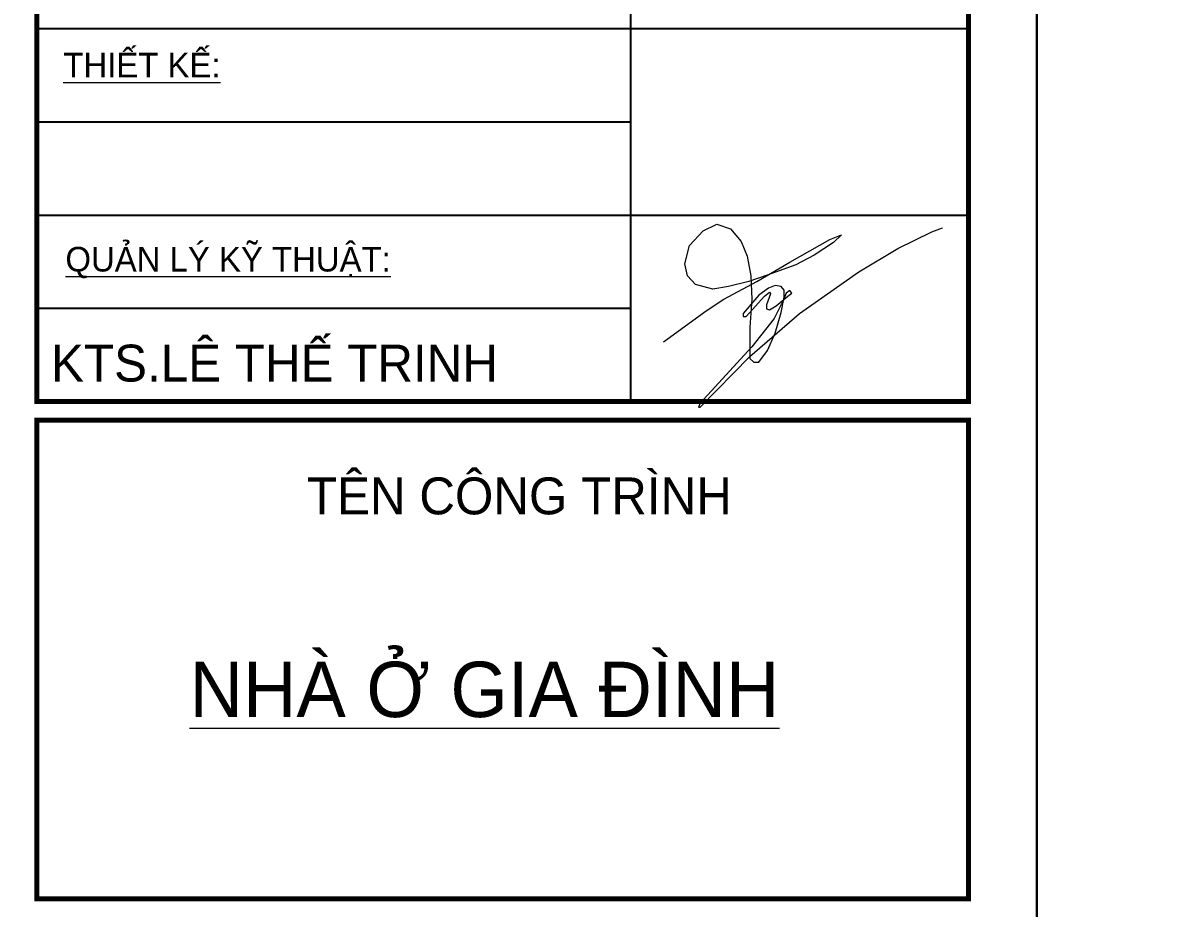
# Model space of a CAD drawing. Header units: inches. Extents: x 274208 to 641690, y -81912 to 129129.
# Drawn here: x 466400 to 469454, y 66245 to 68620 of the extents above; entities that cross this region are included whole.
import ezdxf
from ezdxf.enums import TextEntityAlignment as Align

# ---------------------------------------------------------------- set-up
doc = ezdxf.new("R2010")
doc.units = ezdxf.units.IN
doc.header["$MEASUREMENT"] = 0
for name, color, linetype, lineweight in [('05.Text', 253, 'Continuous', 18), ('11.Khung bo', 32, 'Continuous', 50), ('12.Khung', 36, 'Continuous', 25)]:
    doc.layers.add(name, color=color, linetype=linetype, lineweight=lineweight)
doc.layers.add('Tpl_Bound', color=1, linetype='Continuous', plot=False)
doc.styles.add('VnAvantH', font='')
doc.styles.get('VnAvantH').set_extended_font_data('.VnAvantH')

# ---------------------------------------------------------------- blocks, each defined once
blk = doc.blocks.new('100')
at = {"layer": '05.Text', "color": 1}
blk.add_lwpolyline([(1899574.6, -937551.4), (1899804.3, -937384.3), (1899898.3, -937321.6), (1900075.9, -937227.6), (1900253.4, -937123.2), (1900467.5, -937003.1), (1900530.1, -936977), (1900488.4, -937018.8), (1900383.9, -937086.6), (1900284.7, -937138.9), (1900132.2, -937194.5), (1900034.1, -937227.6), (1899924.4, -937253.7), (1899840.9, -937269.4), (1899746.9, -937243.3), (1899705.1, -937196.3), (1899689.5, -937133.6), (1899715.6, -937034.4), (1899788.7, -936956.1), (1899861.8, -936919.6), (1899934.9, -936945.7), (1899992.3, -937013.5), (1900023.6, -937091.9), (1900044.5, -937196.3), (1900049.8, -937321.6), (1900039.3, -937473), (1900039.3, -937577.5), (1900039.3, -937640.1), (1900060.2, -937661), (1900086.3, -937661), (1900133.3, -937598.4), (1900175.1, -937504.4), (1900206.4, -937394.7), (1900222.1, -937311.2), (1900222.1, -937274.6), (1900206.4, -937253.7), (1900175.1, -937248.5), (1900138.5, -937264.2), (1900086.3, -937300.7), (1900002.8, -937399.9), (1900002.8, -937415.6), (1900018.4, -937415.6), (1900117.6, -937305.9), (1900143.7, -937285.1), (1900150.4, -937293.3), (1900128.1, -937352.9), (1900128.1, -937373.8), (1900143.7, -937379.1), (1900180.3, -937358.2), (1900243, -937305.9), (1900263.8, -937290.3), (1900253.2, -937276.1), (1900234, -937290.5), (1900219.4, -937325.6), (1900169.8, -937426), (1900049.8, -937577.5), (1899773, -937880.3), (1899762.6, -937901.2), (1899773, -937901.2), (1900039.3, -937629.7), (1900305.6, -937399.9), (1900624.1, -937175.4), (1900833, -937050.1), (1901015.7, -936961.3), (1901073.2, -936940.4), (1901073.2, -936940.4)], dxfattribs=at)
at = {"layer": '11.Khung bo', "const_width": 26.7}
for points in [[(1896212.6, -937871), (1901212.6, -937871), (1901212.6, -930871.1), (1896212.6, -930871.1)], [(1896212.6, -940539.9), (1901212.6, -940539.9), (1901212.6, -937971), (1896212.6, -937971)]]:
    blk.add_lwpolyline(points, close=True, dxfattribs=at)
at = {"layer": '12.Khung'}
for p, q in [((1899398.9, -930871.1), (1899398.9, -937871)), ((1896212.6, -935871.1), (1901212.6, -935871.1)), ((1896212.6, -936371.1), (1899398.9, -936371.1)), ((1896212.6, -936871), (1901212.6, -936871)), ((1896212.6, -937371), (1899398.9, -937371))]:
    blk.add_line(p, q, dxfattribs=at)
at = {"layer": '12.Khung', "color": 1}
blk.add_lwpolyline([(1901579.2, -945939.8), (1901579.2, -916240.1), (1859579.6, -916240.1), (1859579.6, -945939.8)], close=True, dxfattribs=at)
at = {"layer": '05.Text', "style": 'VnAvantH'}
for s, height, p in [('%%UthiÕt kÕ:', 131.999, (1896355.3, -936132.7)), ('%%Uqu¶n lý kü thuËt:', 131.999, (1896366.5, -937174)), ('tªn C¤NG TR×NH', 197.998, (1897662.2, -938476.8)), ('%%UNHµ ë GIA §×NH', 296.997, (1897032.4, -939564.4))]:
    blk.add_text(s, height=height, dxfattribs=at).set_placement(p)
blk.add_text('KTS.lª thÕ trinh', height=197.998, dxfattribs=at).set_placement((1898687.2, -937764.3), align=Align.RIGHT)

msp = doc.modelspace()

# ---------------------------------------------------------------- linework, layer by layer
at = {"layer": 'Tpl_Bound', "color": 1}
for points in [[(448121.1, 63570.3), (448121.1, 78420.2), (469120.9, 78420.2), (469120.9, 63570.3)], [(469120.9, 63570.3), (469120.9, 78420.2), (490120.8, 78420.2), (490120.8, 63570.3)]]:
    msp.add_lwpolyline(points, close=True, dxfattribs=at)

# ---------------------------------------------------------------- block references
at = {"layer": '05.Text', "xscale": 0.5, "yscale": 0.5, "zscale": 0.5}
for p in [(-481668.7, 536540.2), (-460668.9, 536540.2)]:
    msp.add_blockref('100', p, dxfattribs=at)

doc.saveas('drawing.dxf')
